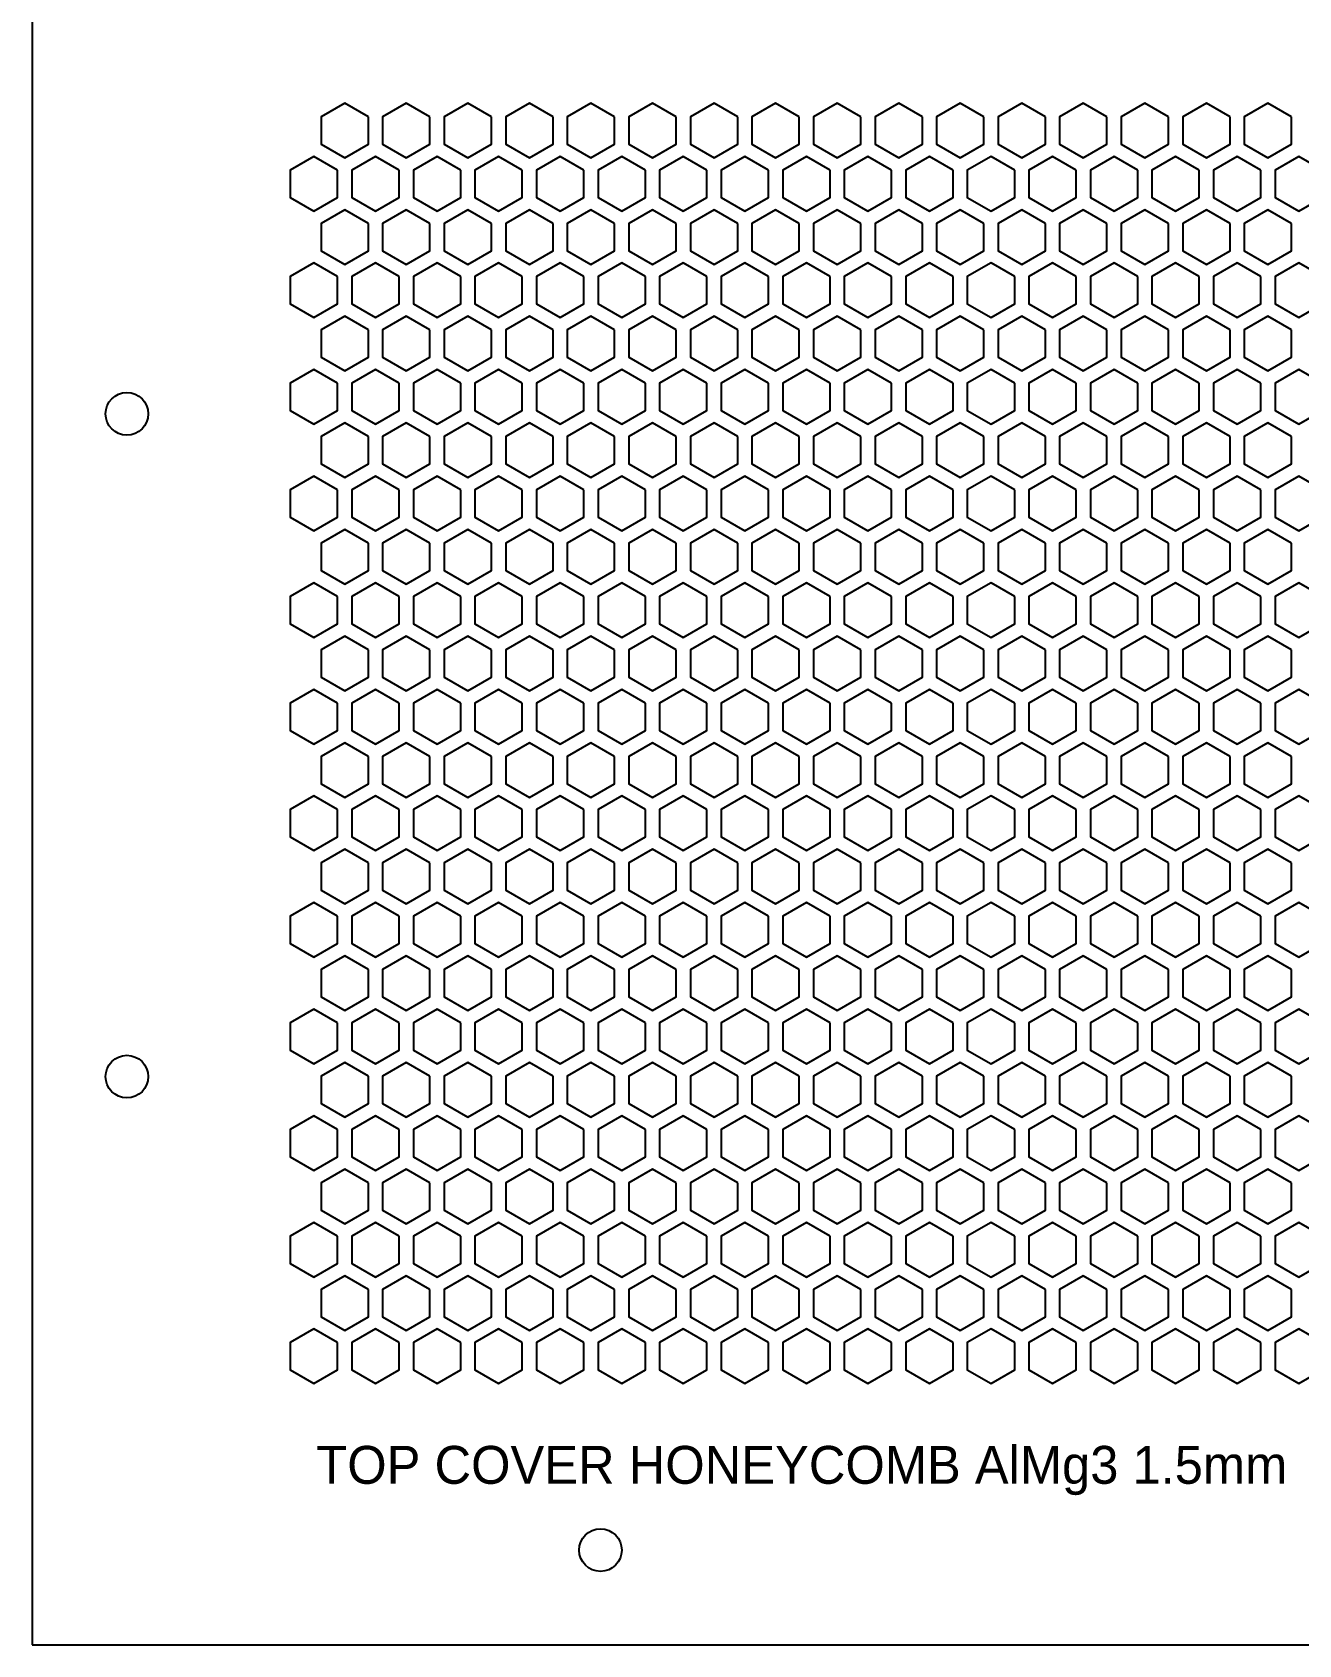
# Model space of a CAD drawing. Header units: millimetres. Extents: x 0 to 430, y 0 to 500.
# Drawn here: x 0 to 133.8, y 0 to 170.3 of the extents above; entities that cross this region are included whole.
import ezdxf

# ---------------------------------------------------------------- set-up
doc = ezdxf.new("R2010")
doc.units = ezdxf.units.MM
doc.layers.add('CUT', color=1, linetype='CONTINUOUS')
doc.layers.add('ENGRAVE', color=5, linetype='CONTINUOUS')

msp = doc.modelspace()

# ---------------------------------------------------------------- linework, layer by layer
at = {"layer": 'CUT'}
for p, q in [((0, 500), (0, 0)), ((0, 0), (430, 0))]:
    msp.add_line(p, q, dxfattribs=at)
for points in [[(35.5, 161.3767), (33, 162.8201), (30.5, 161.3767), (30.5, 158.49), (33, 157.0466), (35.5, 158.49)], [(42, 161.3767), (39.5, 162.8201), (37, 161.3767), (37, 158.49), (39.5, 157.0466), (42, 158.49)], [(48.5, 161.3767), (46, 162.8201), (43.5, 161.3767), (43.5, 158.49), (46, 157.0466), (48.5, 158.49)], [(55, 161.3767), (52.5, 162.8201), (50, 161.3767), (50, 158.49), (52.5, 157.0466), (55, 158.49)], [(61.5, 161.3767), (59, 162.8201), (56.5, 161.3767), (56.5, 158.49), (59, 157.0466), (61.5, 158.49)], [(68, 161.3767), (65.5, 162.8201), (63, 161.3767), (63, 158.49), (65.5, 157.0466), (68, 158.49)], [(74.5, 161.3767), (72, 162.8201), (69.5, 161.3767), (69.5, 158.49), (72, 157.0466), (74.5, 158.49)], [(81, 161.3767), (78.5, 162.8201), (76, 161.3767), (76, 158.49), (78.5, 157.0466), (81, 158.49)], [(87.5, 161.3767), (85, 162.8201), (82.5, 161.3767), (82.5, 158.49), (85, 157.0466), (87.5, 158.49)], [(94, 161.3767), (91.5, 162.8201), (89, 161.3767), (89, 158.49), (91.5, 157.0466), (94, 158.49)], [(100.5, 161.3767), (98, 162.8201), (95.5, 161.3767), (95.5, 158.49), (98, 157.0466), (100.5, 158.49)], [(107, 161.3767), (104.5, 162.8201), (102, 161.3767), (102, 158.49), (104.5, 157.0466), (107, 158.49)], [(113.5, 161.3767), (111, 162.8201), (108.5, 161.3767), (108.5, 158.49), (111, 157.0466), (113.5, 158.49)], [(120, 161.3767), (117.5, 162.8201), (115, 161.3767), (115, 158.49), (117.5, 157.0466), (120, 158.49)], [(126.5, 161.3767), (124, 162.8201), (121.5, 161.3767), (121.5, 158.49), (124, 157.0466), (126.5, 158.49)], [(133, 161.3767), (130.5, 162.8201), (128, 161.3767), (128, 158.49), (130.5, 157.0466), (133, 158.49)], [(32.25, 155.7476), (29.75, 157.1909), (27.25, 155.7476), (27.25, 152.8608), (29.75, 151.4174), (32.25, 152.8608)], [(38.75, 155.7476), (36.25, 157.1909), (33.75, 155.7476), (33.75, 152.8608), (36.25, 151.4174), (38.75, 152.8608)], [(45.25, 155.7476), (42.75, 157.1909), (40.25, 155.7476), (40.25, 152.8608), (42.75, 151.4174), (45.25, 152.8608)], [(51.75, 155.7476), (49.25, 157.1909), (46.75, 155.7476), (46.75, 152.8608), (49.25, 151.4174), (51.75, 152.8608)], [(58.25, 155.7476), (55.75, 157.1909), (53.25, 155.7476), (53.25, 152.8608), (55.75, 151.4174), (58.25, 152.8608)], [(64.75, 155.7476), (62.25, 157.1909), (59.75, 155.7476), (59.75, 152.8608), (62.25, 151.4174), (64.75, 152.8608)], [(71.25, 155.7476), (68.75, 157.1909), (66.25, 155.7476), (66.25, 152.8608), (68.75, 151.4174), (71.25, 152.8608)], [(77.75, 155.7476), (75.25, 157.1909), (72.75, 155.7476), (72.75, 152.8608), (75.25, 151.4174), (77.75, 152.8608)], [(84.25, 155.7476), (81.75, 157.1909), (79.25, 155.7476), (79.25, 152.8608), (81.75, 151.4174), (84.25, 152.8608)], [(90.75, 155.7476), (88.25, 157.1909), (85.75, 155.7476), (85.75, 152.8608), (88.25, 151.4174), (90.75, 152.8608)], [(97.25, 155.7476), (94.75, 157.1909), (92.25, 155.7476), (92.25, 152.8608), (94.75, 151.4174), (97.25, 152.8608)], [(103.75, 155.7476), (101.25, 157.1909), (98.75, 155.7476), (98.75, 152.8608), (101.25, 151.4174), (103.75, 152.8608)], [(110.25, 155.7476), (107.75, 157.1909), (105.25, 155.7476), (105.25, 152.8608), (107.75, 151.4174), (110.25, 152.8608)], [(116.75, 155.7476), (114.25, 157.1909), (111.75, 155.7476), (111.75, 152.8608), (114.25, 151.4174), (116.75, 152.8608)], [(123.25, 155.7476), (120.75, 157.1909), (118.25, 155.7476), (118.25, 152.8608), (120.75, 151.4174), (123.25, 152.8608)], [(129.75, 155.7476), (127.25, 157.1909), (124.75, 155.7476), (124.75, 152.8608), (127.25, 151.4174), (129.75, 152.8608)], [(136.25, 155.7476), (133.75, 157.1909), (131.25, 155.7476), (131.25, 152.8608), (133.75, 151.4174), (136.25, 152.8608)], [(35.5, 150.1184), (33, 151.5618), (30.5, 150.1184), (30.5, 147.2317), (33, 145.7883), (35.5, 147.2317)], [(42, 150.1184), (39.5, 151.5618), (37, 150.1184), (37, 147.2317), (39.5, 145.7883), (42, 147.2317)], [(48.5, 150.1184), (46, 151.5618), (43.5, 150.1184), (43.5, 147.2317), (46, 145.7883), (48.5, 147.2317)], [(55, 150.1184), (52.5, 151.5618), (50, 150.1184), (50, 147.2317), (52.5, 145.7883), (55, 147.2317)], [(61.5, 150.1184), (59, 151.5618), (56.5, 150.1184), (56.5, 147.2317), (59, 145.7883), (61.5, 147.2317)], [(68, 150.1184), (65.5, 151.5618), (63, 150.1184), (63, 147.2317), (65.5, 145.7883), (68, 147.2317)], [(74.5, 150.1184), (72, 151.5618), (69.5, 150.1184), (69.5, 147.2317), (72, 145.7883), (74.5, 147.2317)], [(81, 150.1184), (78.5, 151.5618), (76, 150.1184), (76, 147.2317), (78.5, 145.7883), (81, 147.2317)], [(87.5, 150.1184), (85, 151.5618), (82.5, 150.1184), (82.5, 147.2317), (85, 145.7883), (87.5, 147.2317)], [(94, 150.1184), (91.5, 151.5618), (89, 150.1184), (89, 147.2317), (91.5, 145.7883), (94, 147.2317)], [(100.5, 150.1184), (98, 151.5618), (95.5, 150.1184), (95.5, 147.2317), (98, 145.7883), (100.5, 147.2317)], [(107, 150.1184), (104.5, 151.5618), (102, 150.1184), (102, 147.2317), (104.5, 145.7883), (107, 147.2317)], [(113.5, 150.1184), (111, 151.5618), (108.5, 150.1184), (108.5, 147.2317), (111, 145.7883), (113.5, 147.2317)], [(120, 150.1184), (117.5, 151.5618), (115, 150.1184), (115, 147.2317), (117.5, 145.7883), (120, 147.2317)], [(126.5, 150.1184), (124, 151.5618), (121.5, 150.1184), (121.5, 147.2317), (124, 145.7883), (126.5, 147.2317)], [(133, 150.1184), (130.5, 151.5618), (128, 150.1184), (128, 147.2317), (130.5, 145.7883), (133, 147.2317)], [(32.25, 144.4892), (29.75, 145.9326), (27.25, 144.4892), (27.25, 141.6025), (29.75, 140.1591), (32.25, 141.6025)], [(38.75, 144.4892), (36.25, 145.9326), (33.75, 144.4892), (33.75, 141.6025), (36.25, 140.1591), (38.75, 141.6025)], [(45.25, 144.4892), (42.75, 145.9326), (40.25, 144.4892), (40.25, 141.6025), (42.75, 140.1591), (45.25, 141.6025)], [(51.75, 144.4892), (49.25, 145.9326), (46.75, 144.4892), (46.75, 141.6025), (49.25, 140.1591), (51.75, 141.6025)], [(58.25, 144.4892), (55.75, 145.9326), (53.25, 144.4892), (53.25, 141.6025), (55.75, 140.1591), (58.25, 141.6025)], [(64.75, 144.4892), (62.25, 145.9326), (59.75, 144.4892), (59.75, 141.6025), (62.25, 140.1591), (64.75, 141.6025)], [(71.25, 144.4892), (68.75, 145.9326), (66.25, 144.4892), (66.25, 141.6025), (68.75, 140.1591), (71.25, 141.6025)], [(77.75, 144.4892), (75.25, 145.9326), (72.75, 144.4892), (72.75, 141.6025), (75.25, 140.1591), (77.75, 141.6025)], [(84.25, 144.4892), (81.75, 145.9326), (79.25, 144.4892), (79.25, 141.6025), (81.75, 140.1591), (84.25, 141.6025)], [(90.75, 144.4892), (88.25, 145.9326), (85.75, 144.4892), (85.75, 141.6025), (88.25, 140.1591), (90.75, 141.6025)], [(97.25, 144.4892), (94.75, 145.9326), (92.25, 144.4892), (92.25, 141.6025), (94.75, 140.1591), (97.25, 141.6025)], [(103.75, 144.4892), (101.25, 145.9326), (98.75, 144.4892), (98.75, 141.6025), (101.25, 140.1591), (103.75, 141.6025)], [(110.25, 144.4892), (107.75, 145.9326), (105.25, 144.4892), (105.25, 141.6025), (107.75, 140.1591), (110.25, 141.6025)], [(116.75, 144.4892), (114.25, 145.9326), (111.75, 144.4892), (111.75, 141.6025), (114.25, 140.1591), (116.75, 141.6025)], [(123.25, 144.4892), (120.75, 145.9326), (118.25, 144.4892), (118.25, 141.6025), (120.75, 140.1591), (123.25, 141.6025)], [(129.75, 144.4892), (127.25, 145.9326), (124.75, 144.4892), (124.75, 141.6025), (127.25, 140.1591), (129.75, 141.6025)], [(136.25, 144.4892), (133.75, 145.9326), (131.25, 144.4892), (131.25, 141.6025), (133.75, 140.1591), (136.25, 141.6025)], [(35.5, 138.8601), (33, 140.3034), (30.5, 138.8601), (30.5, 135.9733), (33, 134.5299), (35.5, 135.9733)], [(42, 138.8601), (39.5, 140.3034), (37, 138.8601), (37, 135.9733), (39.5, 134.5299), (42, 135.9733)], [(48.5, 138.8601), (46, 140.3034), (43.5, 138.8601), (43.5, 135.9733), (46, 134.5299), (48.5, 135.9733)], [(55, 138.8601), (52.5, 140.3034), (50, 138.8601), (50, 135.9733), (52.5, 134.5299), (55, 135.9733)], [(61.5, 138.8601), (59, 140.3034), (56.5, 138.8601), (56.5, 135.9733), (59, 134.5299), (61.5, 135.9733)], [(68, 138.8601), (65.5, 140.3034), (63, 138.8601), (63, 135.9733), (65.5, 134.5299), (68, 135.9733)], [(74.5, 138.8601), (72, 140.3034), (69.5, 138.8601), (69.5, 135.9733), (72, 134.5299), (74.5, 135.9733)], [(81, 138.8601), (78.5, 140.3034), (76, 138.8601), (76, 135.9733), (78.5, 134.5299), (81, 135.9733)], [(87.5, 138.8601), (85, 140.3034), (82.5, 138.8601), (82.5, 135.9733), (85, 134.5299), (87.5, 135.9733)], [(94, 138.8601), (91.5, 140.3034), (89, 138.8601), (89, 135.9733), (91.5, 134.5299), (94, 135.9733)], [(100.5, 138.8601), (98, 140.3034), (95.5, 138.8601), (95.5, 135.9733), (98, 134.5299), (100.5, 135.9733)], [(107, 138.8601), (104.5, 140.3034), (102, 138.8601), (102, 135.9733), (104.5, 134.5299), (107, 135.9733)], [(113.5, 138.8601), (111, 140.3034), (108.5, 138.8601), (108.5, 135.9733), (111, 134.5299), (113.5, 135.9733)], [(120, 138.8601), (117.5, 140.3034), (115, 138.8601), (115, 135.9733), (117.5, 134.5299), (120, 135.9733)], [(126.5, 138.8601), (124, 140.3034), (121.5, 138.8601), (121.5, 135.9733), (124, 134.5299), (126.5, 135.9733)], [(133, 138.8601), (130.5, 140.3034), (128, 138.8601), (128, 135.9733), (130.5, 134.5299), (133, 135.9733)], [(32.25, 133.2309), (29.75, 134.6743), (27.25, 133.2309), (27.25, 130.3442), (29.75, 128.9008), (32.25, 130.3442)], [(38.75, 133.2309), (36.25, 134.6743), (33.75, 133.2309), (33.75, 130.3442), (36.25, 128.9008), (38.75, 130.3442)], [(45.25, 133.2309), (42.75, 134.6743), (40.25, 133.2309), (40.25, 130.3442), (42.75, 128.9008), (45.25, 130.3442)], [(51.75, 133.2309), (49.25, 134.6743), (46.75, 133.2309), (46.75, 130.3442), (49.25, 128.9008), (51.75, 130.3442)], [(58.25, 133.2309), (55.75, 134.6743), (53.25, 133.2309), (53.25, 130.3442), (55.75, 128.9008), (58.25, 130.3442)], [(64.75, 133.2309), (62.25, 134.6743), (59.75, 133.2309), (59.75, 130.3442), (62.25, 128.9008), (64.75, 130.3442)], [(71.25, 133.2309), (68.75, 134.6743), (66.25, 133.2309), (66.25, 130.3442), (68.75, 128.9008), (71.25, 130.3442)], [(77.75, 133.2309), (75.25, 134.6743), (72.75, 133.2309), (72.75, 130.3442), (75.25, 128.9008), (77.75, 130.3442)], [(84.25, 133.2309), (81.75, 134.6743), (79.25, 133.2309), (79.25, 130.3442), (81.75, 128.9008), (84.25, 130.3442)], [(90.75, 133.2309), (88.25, 134.6743), (85.75, 133.2309), (85.75, 130.3442), (88.25, 128.9008), (90.75, 130.3442)], [(97.25, 133.2309), (94.75, 134.6743), (92.25, 133.2309), (92.25, 130.3442), (94.75, 128.9008), (97.25, 130.3442)], [(103.75, 133.2309), (101.25, 134.6743), (98.75, 133.2309), (98.75, 130.3442), (101.25, 128.9008), (103.75, 130.3442)], [(110.25, 133.2309), (107.75, 134.6743), (105.25, 133.2309), (105.25, 130.3442), (107.75, 128.9008), (110.25, 130.3442)], [(116.75, 133.2309), (114.25, 134.6743), (111.75, 133.2309), (111.75, 130.3442), (114.25, 128.9008), (116.75, 130.3442)], [(123.25, 133.2309), (120.75, 134.6743), (118.25, 133.2309), (118.25, 130.3442), (120.75, 128.9008), (123.25, 130.3442)], [(129.75, 133.2309), (127.25, 134.6743), (124.75, 133.2309), (124.75, 130.3442), (127.25, 128.9008), (129.75, 130.3442)], [(136.25, 133.2309), (133.75, 134.6743), (131.25, 133.2309), (131.25, 130.3442), (133.75, 128.9008), (136.25, 130.3442)], [(35.5, 127.6017), (33, 129.0451), (30.5, 127.6017), (30.5, 124.715), (33, 123.2716), (35.5, 124.715)], [(42, 127.6017), (39.5, 129.0451), (37, 127.6017), (37, 124.715), (39.5, 123.2716), (42, 124.715)], [(48.5, 127.6017), (46, 129.0451), (43.5, 127.6017), (43.5, 124.715), (46, 123.2716), (48.5, 124.715)], [(55, 127.6017), (52.5, 129.0451), (50, 127.6017), (50, 124.715), (52.5, 123.2716), (55, 124.715)], [(61.5, 127.6017), (59, 129.0451), (56.5, 127.6017), (56.5, 124.715), (59, 123.2716), (61.5, 124.715)], [(68, 127.6017), (65.5, 129.0451), (63, 127.6017), (63, 124.715), (65.5, 123.2716), (68, 124.715)], [(74.5, 127.6017), (72, 129.0451), (69.5, 127.6017), (69.5, 124.715), (72, 123.2716), (74.5, 124.715)], [(81, 127.6017), (78.5, 129.0451), (76, 127.6017), (76, 124.715), (78.5, 123.2716), (81, 124.715)], [(87.5, 127.6017), (85, 129.0451), (82.5, 127.6017), (82.5, 124.715), (85, 123.2716), (87.5, 124.715)], [(94, 127.6017), (91.5, 129.0451), (89, 127.6017), (89, 124.715), (91.5, 123.2716), (94, 124.715)], [(100.5, 127.6017), (98, 129.0451), (95.5, 127.6017), (95.5, 124.715), (98, 123.2716), (100.5, 124.715)], [(107, 127.6017), (104.5, 129.0451), (102, 127.6017), (102, 124.715), (104.5, 123.2716), (107, 124.715)], [(113.5, 127.6017), (111, 129.0451), (108.5, 127.6017), (108.5, 124.715), (111, 123.2716), (113.5, 124.715)], [(120, 127.6017), (117.5, 129.0451), (115, 127.6017), (115, 124.715), (117.5, 123.2716), (120, 124.715)], [(126.5, 127.6017), (124, 129.0451), (121.5, 127.6017), (121.5, 124.715), (124, 123.2716), (126.5, 124.715)], [(133, 127.6017), (130.5, 129.0451), (128, 127.6017), (128, 124.715), (130.5, 123.2716), (133, 124.715)], [(32.25, 121.9726), (29.75, 123.416), (27.25, 121.9726), (27.25, 119.0858), (29.75, 117.6425), (32.25, 119.0858)], [(38.75, 121.9726), (36.25, 123.416), (33.75, 121.9726), (33.75, 119.0858), (36.25, 117.6425), (38.75, 119.0858)], [(45.25, 121.9726), (42.75, 123.416), (40.25, 121.9726), (40.25, 119.0858), (42.75, 117.6425), (45.25, 119.0858)], [(51.75, 121.9726), (49.25, 123.416), (46.75, 121.9726), (46.75, 119.0858), (49.25, 117.6425), (51.75, 119.0858)], [(58.25, 121.9726), (55.75, 123.416), (53.25, 121.9726), (53.25, 119.0858), (55.75, 117.6425), (58.25, 119.0858)], [(64.75, 121.9726), (62.25, 123.416), (59.75, 121.9726), (59.75, 119.0858), (62.25, 117.6425), (64.75, 119.0858)], [(71.25, 121.9726), (68.75, 123.416), (66.25, 121.9726), (66.25, 119.0858), (68.75, 117.6425), (71.25, 119.0858)], [(77.75, 121.9726), (75.25, 123.416), (72.75, 121.9726), (72.75, 119.0858), (75.25, 117.6425), (77.75, 119.0858)], [(84.25, 121.9726), (81.75, 123.416), (79.25, 121.9726), (79.25, 119.0858), (81.75, 117.6425), (84.25, 119.0858)], [(90.75, 121.9726), (88.25, 123.416), (85.75, 121.9726), (85.75, 119.0858), (88.25, 117.6425), (90.75, 119.0858)], [(97.25, 121.9726), (94.75, 123.416), (92.25, 121.9726), (92.25, 119.0858), (94.75, 117.6425), (97.25, 119.0858)], [(103.75, 121.9726), (101.25, 123.416), (98.75, 121.9726), (98.75, 119.0858), (101.25, 117.6425), (103.75, 119.0858)], [(110.25, 121.9726), (107.75, 123.416), (105.25, 121.9726), (105.25, 119.0858), (107.75, 117.6425), (110.25, 119.0858)], [(116.75, 121.9726), (114.25, 123.416), (111.75, 121.9726), (111.75, 119.0858), (114.25, 117.6425), (116.75, 119.0858)], [(123.25, 121.9726), (120.75, 123.416), (118.25, 121.9726), (118.25, 119.0858), (120.75, 117.6425), (123.25, 119.0858)], [(129.75, 121.9726), (127.25, 123.416), (124.75, 121.9726), (124.75, 119.0858), (127.25, 117.6425), (129.75, 119.0858)], [(136.25, 121.9726), (133.75, 123.416), (131.25, 121.9726), (131.25, 119.0858), (133.75, 117.6425), (136.25, 119.0858)], [(35.5, 116.3434), (33, 117.7868), (30.5, 116.3434), (30.5, 113.4567), (33, 112.0133), (35.5, 113.4567)], [(42, 116.3434), (39.5, 117.7868), (37, 116.3434), (37, 113.4567), (39.5, 112.0133), (42, 113.4567)], [(48.5, 116.3434), (46, 117.7868), (43.5, 116.3434), (43.5, 113.4567), (46, 112.0133), (48.5, 113.4567)], [(55, 116.3434), (52.5, 117.7868), (50, 116.3434), (50, 113.4567), (52.5, 112.0133), (55, 113.4567)], [(61.5, 116.3434), (59, 117.7868), (56.5, 116.3434), (56.5, 113.4567), (59, 112.0133), (61.5, 113.4567)], [(68, 116.3434), (65.5, 117.7868), (63, 116.3434), (63, 113.4567), (65.5, 112.0133), (68, 113.4567)], [(74.5, 116.3434), (72, 117.7868), (69.5, 116.3434), (69.5, 113.4567), (72, 112.0133), (74.5, 113.4567)], [(81, 116.3434), (78.5, 117.7868), (76, 116.3434), (76, 113.4567), (78.5, 112.0133), (81, 113.4567)], [(87.5, 116.3434), (85, 117.7868), (82.5, 116.3434), (82.5, 113.4567), (85, 112.0133), (87.5, 113.4567)], [(94, 116.3434), (91.5, 117.7868), (89, 116.3434), (89, 113.4567), (91.5, 112.0133), (94, 113.4567)], [(100.5, 116.3434), (98, 117.7868), (95.5, 116.3434), (95.5, 113.4567), (98, 112.0133), (100.5, 113.4567)], [(107, 116.3434), (104.5, 117.7868), (102, 116.3434), (102, 113.4567), (104.5, 112.0133), (107, 113.4567)], [(113.5, 116.3434), (111, 117.7868), (108.5, 116.3434), (108.5, 113.4567), (111, 112.0133), (113.5, 113.4567)], [(120, 116.3434), (117.5, 117.7868), (115, 116.3434), (115, 113.4567), (117.5, 112.0133), (120, 113.4567)], [(126.5, 116.3434), (124, 117.7868), (121.5, 116.3434), (121.5, 113.4567), (124, 112.0133), (126.5, 113.4567)], [(133, 116.3434), (130.5, 117.7868), (128, 116.3434), (128, 113.4567), (130.5, 112.0133), (133, 113.4567)], [(32.25, 110.7142), (29.75, 112.1576), (27.25, 110.7142), (27.25, 107.8275), (29.75, 106.3841), (32.25, 107.8275)], [(38.75, 110.7142), (36.25, 112.1576), (33.75, 110.7142), (33.75, 107.8275), (36.25, 106.3841), (38.75, 107.8275)], [(45.25, 110.7142), (42.75, 112.1576), (40.25, 110.7142), (40.25, 107.8275), (42.75, 106.3841), (45.25, 107.8275)], [(51.75, 110.7142), (49.25, 112.1576), (46.75, 110.7142), (46.75, 107.8275), (49.25, 106.3841), (51.75, 107.8275)], [(58.25, 110.7142), (55.75, 112.1576), (53.25, 110.7142), (53.25, 107.8275), (55.75, 106.3841), (58.25, 107.8275)], [(64.75, 110.7142), (62.25, 112.1576), (59.75, 110.7142), (59.75, 107.8275), (62.25, 106.3841), (64.75, 107.8275)], [(71.25, 110.7142), (68.75, 112.1576), (66.25, 110.7142), (66.25, 107.8275), (68.75, 106.3841), (71.25, 107.8275)], [(77.75, 110.7142), (75.25, 112.1576), (72.75, 110.7142), (72.75, 107.8275), (75.25, 106.3841), (77.75, 107.8275)], [(84.25, 110.7142), (81.75, 112.1576), (79.25, 110.7142), (79.25, 107.8275), (81.75, 106.3841), (84.25, 107.8275)], [(90.75, 110.7142), (88.25, 112.1576), (85.75, 110.7142), (85.75, 107.8275), (88.25, 106.3841), (90.75, 107.8275)], [(97.25, 110.7142), (94.75, 112.1576), (92.25, 110.7142), (92.25, 107.8275), (94.75, 106.3841), (97.25, 107.8275)], [(103.75, 110.7142), (101.25, 112.1576), (98.75, 110.7142), (98.75, 107.8275), (101.25, 106.3841), (103.75, 107.8275)], [(110.25, 110.7142), (107.75, 112.1576), (105.25, 110.7142), (105.25, 107.8275), (107.75, 106.3841), (110.25, 107.8275)], [(116.75, 110.7142), (114.25, 112.1576), (111.75, 110.7142), (111.75, 107.8275), (114.25, 106.3841), (116.75, 107.8275)], [(123.25, 110.7142), (120.75, 112.1576), (118.25, 110.7142), (118.25, 107.8275), (120.75, 106.3841), (123.25, 107.8275)], [(129.75, 110.7142), (127.25, 112.1576), (124.75, 110.7142), (124.75, 107.8275), (127.25, 106.3841), (129.75, 107.8275)], [(136.25, 110.7142), (133.75, 112.1576), (131.25, 110.7142), (131.25, 107.8275), (133.75, 106.3841), (136.25, 107.8275)], [(35.5, 105.0851), (33, 106.5285), (30.5, 105.0851), (30.5, 102.1983), (33, 100.755), (35.5, 102.1983)], [(42, 105.0851), (39.5, 106.5285), (37, 105.0851), (37, 102.1983), (39.5, 100.755), (42, 102.1983)], [(48.5, 105.0851), (46, 106.5285), (43.5, 105.0851), (43.5, 102.1983), (46, 100.755), (48.5, 102.1983)], [(55, 105.0851), (52.5, 106.5285), (50, 105.0851), (50, 102.1983), (52.5, 100.755), (55, 102.1983)], [(61.5, 105.0851), (59, 106.5285), (56.5, 105.0851), (56.5, 102.1983), (59, 100.755), (61.5, 102.1983)], [(68, 105.0851), (65.5, 106.5285), (63, 105.0851), (63, 102.1983), (65.5, 100.755), (68, 102.1983)], [(74.5, 105.0851), (72, 106.5285), (69.5, 105.0851), (69.5, 102.1983), (72, 100.755), (74.5, 102.1983)], [(81, 105.0851), (78.5, 106.5285), (76, 105.0851), (76, 102.1983), (78.5, 100.755), (81, 102.1983)], [(87.5, 105.0851), (85, 106.5285), (82.5, 105.0851), (82.5, 102.1983), (85, 100.755), (87.5, 102.1983)], [(94, 105.0851), (91.5, 106.5285), (89, 105.0851), (89, 102.1983), (91.5, 100.755), (94, 102.1983)], [(100.5, 105.0851), (98, 106.5285), (95.5, 105.0851), (95.5, 102.1983), (98, 100.755), (100.5, 102.1983)], [(107, 105.0851), (104.5, 106.5285), (102, 105.0851), (102, 102.1983), (104.5, 100.755), (107, 102.1983)], [(113.5, 105.0851), (111, 106.5285), (108.5, 105.0851), (108.5, 102.1983), (111, 100.755), (113.5, 102.1983)], [(120, 105.0851), (117.5, 106.5285), (115, 105.0851), (115, 102.1983), (117.5, 100.755), (120, 102.1983)], [(126.5, 105.0851), (124, 106.5285), (121.5, 105.0851), (121.5, 102.1983), (124, 100.755), (126.5, 102.1983)], [(133, 105.0851), (130.5, 106.5285), (128, 105.0851), (128, 102.1983), (130.5, 100.755), (133, 102.1983)], [(32.25, 99.4559), (29.75, 100.8993), (27.25, 99.4559), (27.25, 96.5692), (29.75, 95.1258), (32.25, 96.5692)], [(38.75, 99.4559), (36.25, 100.8993), (33.75, 99.4559), (33.75, 96.5692), (36.25, 95.1258), (38.75, 96.5692)], [(45.25, 99.4559), (42.75, 100.8993), (40.25, 99.4559), (40.25, 96.5692), (42.75, 95.1258), (45.25, 96.5692)], [(51.75, 99.4559), (49.25, 100.8993), (46.75, 99.4559), (46.75, 96.5692), (49.25, 95.1258), (51.75, 96.5692)], [(58.25, 99.4559), (55.75, 100.8993), (53.25, 99.4559), (53.25, 96.5692), (55.75, 95.1258), (58.25, 96.5692)], [(64.75, 99.4559), (62.25, 100.8993), (59.75, 99.4559), (59.75, 96.5692), (62.25, 95.1258), (64.75, 96.5692)], [(71.25, 99.4559), (68.75, 100.8993), (66.25, 99.4559), (66.25, 96.5692), (68.75, 95.1258), (71.25, 96.5692)], [(77.75, 99.4559), (75.25, 100.8993), (72.75, 99.4559), (72.75, 96.5692), (75.25, 95.1258), (77.75, 96.5692)], [(84.25, 99.4559), (81.75, 100.8993), (79.25, 99.4559), (79.25, 96.5692), (81.75, 95.1258), (84.25, 96.5692)], [(90.75, 99.4559), (88.25, 100.8993), (85.75, 99.4559), (85.75, 96.5692), (88.25, 95.1258), (90.75, 96.5692)], [(97.25, 99.4559), (94.75, 100.8993), (92.25, 99.4559), (92.25, 96.5692), (94.75, 95.1258), (97.25, 96.5692)], [(103.75, 99.4559), (101.25, 100.8993), (98.75, 99.4559), (98.75, 96.5692), (101.25, 95.1258), (103.75, 96.5692)], [(110.25, 99.4559), (107.75, 100.8993), (105.25, 99.4559), (105.25, 96.5692), (107.75, 95.1258), (110.25, 96.5692)], [(116.75, 99.4559), (114.25, 100.8993), (111.75, 99.4559), (111.75, 96.5692), (114.25, 95.1258), (116.75, 96.5692)], [(123.25, 99.4559), (120.75, 100.8993), (118.25, 99.4559), (118.25, 96.5692), (120.75, 95.1258), (123.25, 96.5692)], [(129.75, 99.4559), (127.25, 100.8993), (124.75, 99.4559), (124.75, 96.5692), (127.25, 95.1258), (129.75, 96.5692)], [(136.25, 99.4559), (133.75, 100.8993), (131.25, 99.4559), (131.25, 96.5692), (133.75, 95.1258), (136.25, 96.5692)], [(35.5, 93.8268), (33, 95.2701), (30.5, 93.8268), (30.5, 90.94), (33, 89.4966), (35.5, 90.94)], [(42, 93.8268), (39.5, 95.2701), (37, 93.8268), (37, 90.94), (39.5, 89.4966), (42, 90.94)], [(48.5, 93.8268), (46, 95.2701), (43.5, 93.8268), (43.5, 90.94), (46, 89.4966), (48.5, 90.94)], [(55, 93.8268), (52.5, 95.2701), (50, 93.8268), (50, 90.94), (52.5, 89.4966), (55, 90.94)], [(61.5, 93.8268), (59, 95.2701), (56.5, 93.8268), (56.5, 90.94), (59, 89.4966), (61.5, 90.94)], [(68, 93.8268), (65.5, 95.2701), (63, 93.8268), (63, 90.94), (65.5, 89.4966), (68, 90.94)], [(74.5, 93.8268), (72, 95.2701), (69.5, 93.8268), (69.5, 90.94), (72, 89.4966), (74.5, 90.94)], [(81, 93.8268), (78.5, 95.2701), (76, 93.8268), (76, 90.94), (78.5, 89.4966), (81, 90.94)], [(87.5, 93.8268), (85, 95.2701), (82.5, 93.8268), (82.5, 90.94), (85, 89.4966), (87.5, 90.94)], [(94, 93.8268), (91.5, 95.2701), (89, 93.8268), (89, 90.94), (91.5, 89.4966), (94, 90.94)], [(100.5, 93.8268), (98, 95.2701), (95.5, 93.8268), (95.5, 90.94), (98, 89.4966), (100.5, 90.94)], [(107, 93.8268), (104.5, 95.2701), (102, 93.8268), (102, 90.94), (104.5, 89.4966), (107, 90.94)], [(113.5, 93.8268), (111, 95.2701), (108.5, 93.8268), (108.5, 90.94), (111, 89.4966), (113.5, 90.94)], [(120, 93.8268), (117.5, 95.2701), (115, 93.8268), (115, 90.94), (117.5, 89.4966), (120, 90.94)], [(126.5, 93.8268), (124, 95.2701), (121.5, 93.8268), (121.5, 90.94), (124, 89.4966), (126.5, 90.94)], [(133, 93.8268), (130.5, 95.2701), (128, 93.8268), (128, 90.94), (130.5, 89.4966), (133, 90.94)], [(32.25, 88.1976), (29.75, 89.641), (27.25, 88.1976), (27.25, 85.3108), (29.75, 83.8675), (32.25, 85.3108)], [(38.75, 88.1976), (36.25, 89.641), (33.75, 88.1976), (33.75, 85.3108), (36.25, 83.8675), (38.75, 85.3108)], [(45.25, 88.1976), (42.75, 89.641), (40.25, 88.1976), (40.25, 85.3108), (42.75, 83.8675), (45.25, 85.3108)], [(51.75, 88.1976), (49.25, 89.641), (46.75, 88.1976), (46.75, 85.3108), (49.25, 83.8675), (51.75, 85.3108)], [(58.25, 88.1976), (55.75, 89.641), (53.25, 88.1976), (53.25, 85.3108), (55.75, 83.8675), (58.25, 85.3108)], [(64.75, 88.1976), (62.25, 89.641), (59.75, 88.1976), (59.75, 85.3108), (62.25, 83.8675), (64.75, 85.3108)], [(71.25, 88.1976), (68.75, 89.641), (66.25, 88.1976), (66.25, 85.3108), (68.75, 83.8675), (71.25, 85.3108)], [(77.75, 88.1976), (75.25, 89.641), (72.75, 88.1976), (72.75, 85.3108), (75.25, 83.8675), (77.75, 85.3108)], [(84.25, 88.1976), (81.75, 89.641), (79.25, 88.1976), (79.25, 85.3108), (81.75, 83.8675), (84.25, 85.3108)], [(90.75, 88.1976), (88.25, 89.641), (85.75, 88.1976), (85.75, 85.3108), (88.25, 83.8675), (90.75, 85.3108)], [(97.25, 88.1976), (94.75, 89.641), (92.25, 88.1976), (92.25, 85.3108), (94.75, 83.8675), (97.25, 85.3108)], [(103.75, 88.1976), (101.25, 89.641), (98.75, 88.1976), (98.75, 85.3108), (101.25, 83.8675), (103.75, 85.3108)], [(110.25, 88.1976), (107.75, 89.641), (105.25, 88.1976), (105.25, 85.3108), (107.75, 83.8675), (110.25, 85.3108)], [(116.75, 88.1976), (114.25, 89.641), (111.75, 88.1976), (111.75, 85.3108), (114.25, 83.8675), (116.75, 85.3108)], [(123.25, 88.1976), (120.75, 89.641), (118.25, 88.1976), (118.25, 85.3108), (120.75, 83.8675), (123.25, 85.3108)], [(129.75, 88.1976), (127.25, 89.641), (124.75, 88.1976), (124.75, 85.3108), (127.25, 83.8675), (129.75, 85.3108)], [(136.25, 88.1976), (133.75, 89.641), (131.25, 88.1976), (131.25, 85.3108), (133.75, 83.8675), (136.25, 85.3108)], [(35.5, 82.5684), (33, 84.0118), (30.5, 82.5684), (30.5, 79.6817), (33, 78.2383), (35.5, 79.6817)], [(42, 82.5684), (39.5, 84.0118), (37, 82.5684), (37, 79.6817), (39.5, 78.2383), (42, 79.6817)], [(48.5, 82.5684), (46, 84.0118), (43.5, 82.5684), (43.5, 79.6817), (46, 78.2383), (48.5, 79.6817)], [(55, 82.5684), (52.5, 84.0118), (50, 82.5684), (50, 79.6817), (52.5, 78.2383), (55, 79.6817)], [(61.5, 82.5684), (59, 84.0118), (56.5, 82.5684), (56.5, 79.6817), (59, 78.2383), (61.5, 79.6817)], [(68, 82.5684), (65.5, 84.0118), (63, 82.5684), (63, 79.6817), (65.5, 78.2383), (68, 79.6817)], [(74.5, 82.5684), (72, 84.0118), (69.5, 82.5684), (69.5, 79.6817), (72, 78.2383), (74.5, 79.6817)], [(81, 82.5684), (78.5, 84.0118), (76, 82.5684), (76, 79.6817), (78.5, 78.2383), (81, 79.6817)], [(87.5, 82.5684), (85, 84.0118), (82.5, 82.5684), (82.5, 79.6817), (85, 78.2383), (87.5, 79.6817)], [(94, 82.5684), (91.5, 84.0118), (89, 82.5684), (89, 79.6817), (91.5, 78.2383), (94, 79.6817)], [(100.5, 82.5684), (98, 84.0118), (95.5, 82.5684), (95.5, 79.6817), (98, 78.2383), (100.5, 79.6817)], [(107, 82.5684), (104.5, 84.0118), (102, 82.5684), (102, 79.6817), (104.5, 78.2383), (107, 79.6817)], [(113.5, 82.5684), (111, 84.0118), (108.5, 82.5684), (108.5, 79.6817), (111, 78.2383), (113.5, 79.6817)], [(120, 82.5684), (117.5, 84.0118), (115, 82.5684), (115, 79.6817), (117.5, 78.2383), (120, 79.6817)], [(126.5, 82.5684), (124, 84.0118), (121.5, 82.5684), (121.5, 79.6817), (124, 78.2383), (126.5, 79.6817)], [(133, 82.5684), (130.5, 84.0118), (128, 82.5684), (128, 79.6817), (130.5, 78.2383), (133, 79.6817)], [(32.25, 76.9393), (29.75, 78.3826), (27.25, 76.9393), (27.25, 74.0525), (29.75, 72.6091), (32.25, 74.0525)], [(38.75, 76.9393), (36.25, 78.3826), (33.75, 76.9393), (33.75, 74.0525), (36.25, 72.6091), (38.75, 74.0525)], [(45.25, 76.9393), (42.75, 78.3826), (40.25, 76.9393), (40.25, 74.0525), (42.75, 72.6091), (45.25, 74.0525)], [(51.75, 76.9393), (49.25, 78.3826), (46.75, 76.9393), (46.75, 74.0525), (49.25, 72.6091), (51.75, 74.0525)], [(58.25, 76.9393), (55.75, 78.3826), (53.25, 76.9393), (53.25, 74.0525), (55.75, 72.6091), (58.25, 74.0525)], [(64.75, 76.9393), (62.25, 78.3826), (59.75, 76.9393), (59.75, 74.0525), (62.25, 72.6091), (64.75, 74.0525)], [(71.25, 76.9393), (68.75, 78.3826), (66.25, 76.9393), (66.25, 74.0525), (68.75, 72.6091), (71.25, 74.0525)], [(77.75, 76.9393), (75.25, 78.3826), (72.75, 76.9393), (72.75, 74.0525), (75.25, 72.6091), (77.75, 74.0525)], [(84.25, 76.9393), (81.75, 78.3826), (79.25, 76.9393), (79.25, 74.0525), (81.75, 72.6091), (84.25, 74.0525)], [(90.75, 76.9393), (88.25, 78.3826), (85.75, 76.9393), (85.75, 74.0525), (88.25, 72.6091), (90.75, 74.0525)], [(97.25, 76.9393), (94.75, 78.3826), (92.25, 76.9393), (92.25, 74.0525), (94.75, 72.6091), (97.25, 74.0525)], [(103.75, 76.9393), (101.25, 78.3826), (98.75, 76.9393), (98.75, 74.0525), (101.25, 72.6091), (103.75, 74.0525)], [(110.25, 76.9393), (107.75, 78.3826), (105.25, 76.9393), (105.25, 74.0525), (107.75, 72.6091), (110.25, 74.0525)], [(116.75, 76.9393), (114.25, 78.3826), (111.75, 76.9393), (111.75, 74.0525), (114.25, 72.6091), (116.75, 74.0525)], [(123.25, 76.9393), (120.75, 78.3826), (118.25, 76.9393), (118.25, 74.0525), (120.75, 72.6091), (123.25, 74.0525)], [(129.75, 76.9393), (127.25, 78.3826), (124.75, 76.9393), (124.75, 74.0525), (127.25, 72.6091), (129.75, 74.0525)], [(136.25, 76.9393), (133.75, 78.3826), (131.25, 76.9393), (131.25, 74.0525), (133.75, 72.6091), (136.25, 74.0525)], [(35.5, 71.3101), (33, 72.7535), (30.5, 71.3101), (30.5, 68.4233), (33, 66.98), (35.5, 68.4233)], [(42, 71.3101), (39.5, 72.7535), (37, 71.3101), (37, 68.4233), (39.5, 66.98), (42, 68.4233)], [(48.5, 71.3101), (46, 72.7535), (43.5, 71.3101), (43.5, 68.4233), (46, 66.98), (48.5, 68.4233)], [(55, 71.3101), (52.5, 72.7535), (50, 71.3101), (50, 68.4233), (52.5, 66.98), (55, 68.4233)], [(61.5, 71.3101), (59, 72.7535), (56.5, 71.3101), (56.5, 68.4233), (59, 66.98), (61.5, 68.4233)], [(68, 71.3101), (65.5, 72.7535), (63, 71.3101), (63, 68.4233), (65.5, 66.98), (68, 68.4233)], [(74.5, 71.3101), (72, 72.7535), (69.5, 71.3101), (69.5, 68.4233), (72, 66.98), (74.5, 68.4233)], [(81, 71.3101), (78.5, 72.7535), (76, 71.3101), (76, 68.4233), (78.5, 66.98), (81, 68.4233)], [(87.5, 71.3101), (85, 72.7535), (82.5, 71.3101), (82.5, 68.4233), (85, 66.98), (87.5, 68.4233)], [(94, 71.3101), (91.5, 72.7535), (89, 71.3101), (89, 68.4233), (91.5, 66.98), (94, 68.4233)], [(100.5, 71.3101), (98, 72.7535), (95.5, 71.3101), (95.5, 68.4233), (98, 66.98), (100.5, 68.4233)], [(107, 71.3101), (104.5, 72.7535), (102, 71.3101), (102, 68.4233), (104.5, 66.98), (107, 68.4233)], [(113.5, 71.3101), (111, 72.7535), (108.5, 71.3101), (108.5, 68.4233), (111, 66.98), (113.5, 68.4233)], [(120, 71.3101), (117.5, 72.7535), (115, 71.3101), (115, 68.4233), (117.5, 66.98), (120, 68.4233)], [(126.5, 71.3101), (124, 72.7535), (121.5, 71.3101), (121.5, 68.4233), (124, 66.98), (126.5, 68.4233)], [(133, 71.3101), (130.5, 72.7535), (128, 71.3101), (128, 68.4233), (130.5, 66.98), (133, 68.4233)], [(32.25, 65.6809), (29.75, 67.1243), (27.25, 65.6809), (27.25, 62.7942), (29.75, 61.3508), (32.25, 62.7942)], [(38.75, 65.6809), (36.25, 67.1243), (33.75, 65.6809), (33.75, 62.7942), (36.25, 61.3508), (38.75, 62.7942)], [(45.25, 65.6809), (42.75, 67.1243), (40.25, 65.6809), (40.25, 62.7942), (42.75, 61.3508), (45.25, 62.7942)], [(51.75, 65.6809), (49.25, 67.1243), (46.75, 65.6809), (46.75, 62.7942), (49.25, 61.3508), (51.75, 62.7942)], [(58.25, 65.6809), (55.75, 67.1243), (53.25, 65.6809), (53.25, 62.7942), (55.75, 61.3508), (58.25, 62.7942)], [(64.75, 65.6809), (62.25, 67.1243), (59.75, 65.6809), (59.75, 62.7942), (62.25, 61.3508), (64.75, 62.7942)], [(71.25, 65.6809), (68.75, 67.1243), (66.25, 65.6809), (66.25, 62.7942), (68.75, 61.3508), (71.25, 62.7942)], [(77.75, 65.6809), (75.25, 67.1243), (72.75, 65.6809), (72.75, 62.7942), (75.25, 61.3508), (77.75, 62.7942)], [(84.25, 65.6809), (81.75, 67.1243), (79.25, 65.6809), (79.25, 62.7942), (81.75, 61.3508), (84.25, 62.7942)], [(90.75, 65.6809), (88.25, 67.1243), (85.75, 65.6809), (85.75, 62.7942), (88.25, 61.3508), (90.75, 62.7942)], [(97.25, 65.6809), (94.75, 67.1243), (92.25, 65.6809), (92.25, 62.7942), (94.75, 61.3508), (97.25, 62.7942)], [(103.75, 65.6809), (101.25, 67.1243), (98.75, 65.6809), (98.75, 62.7942), (101.25, 61.3508), (103.75, 62.7942)], [(110.25, 65.6809), (107.75, 67.1243), (105.25, 65.6809), (105.25, 62.7942), (107.75, 61.3508), (110.25, 62.7942)], [(116.75, 65.6809), (114.25, 67.1243), (111.75, 65.6809), (111.75, 62.7942), (114.25, 61.3508), (116.75, 62.7942)], [(123.25, 65.6809), (120.75, 67.1243), (118.25, 65.6809), (118.25, 62.7942), (120.75, 61.3508), (123.25, 62.7942)], [(129.75, 65.6809), (127.25, 67.1243), (124.75, 65.6809), (124.75, 62.7942), (127.25, 61.3508), (129.75, 62.7942)], [(136.25, 65.6809), (133.75, 67.1243), (131.25, 65.6809), (131.25, 62.7942), (133.75, 61.3508), (136.25, 62.7942)], [(35.5, 60.0518), (33, 61.4951), (30.5, 60.0518), (30.5, 57.165), (33, 55.7216), (35.5, 57.165)], [(42, 60.0518), (39.5, 61.4951), (37, 60.0518), (37, 57.165), (39.5, 55.7216), (42, 57.165)], [(48.5, 60.0518), (46, 61.4951), (43.5, 60.0518), (43.5, 57.165), (46, 55.7216), (48.5, 57.165)], [(55, 60.0518), (52.5, 61.4951), (50, 60.0518), (50, 57.165), (52.5, 55.7216), (55, 57.165)], [(61.5, 60.0518), (59, 61.4951), (56.5, 60.0518), (56.5, 57.165), (59, 55.7216), (61.5, 57.165)], [(68, 60.0518), (65.5, 61.4951), (63, 60.0518), (63, 57.165), (65.5, 55.7216), (68, 57.165)], [(74.5, 60.0518), (72, 61.4951), (69.5, 60.0518), (69.5, 57.165), (72, 55.7216), (74.5, 57.165)], [(81, 60.0518), (78.5, 61.4951), (76, 60.0518), (76, 57.165), (78.5, 55.7216), (81, 57.165)], [(87.5, 60.0518), (85, 61.4951), (82.5, 60.0518), (82.5, 57.165), (85, 55.7216), (87.5, 57.165)], [(94, 60.0518), (91.5, 61.4951), (89, 60.0518), (89, 57.165), (91.5, 55.7216), (94, 57.165)], [(100.5, 60.0518), (98, 61.4951), (95.5, 60.0518), (95.5, 57.165), (98, 55.7216), (100.5, 57.165)], [(107, 60.0518), (104.5, 61.4951), (102, 60.0518), (102, 57.165), (104.5, 55.7216), (107, 57.165)], [(113.5, 60.0518), (111, 61.4951), (108.5, 60.0518), (108.5, 57.165), (111, 55.7216), (113.5, 57.165)], [(120, 60.0518), (117.5, 61.4951), (115, 60.0518), (115, 57.165), (117.5, 55.7216), (120, 57.165)], [(126.5, 60.0518), (124, 61.4951), (121.5, 60.0518), (121.5, 57.165), (124, 55.7216), (126.5, 57.165)], [(133, 60.0518), (130.5, 61.4951), (128, 60.0518), (128, 57.165), (130.5, 55.7216), (133, 57.165)], [(32.25, 54.4226), (29.75, 55.866), (27.25, 54.4226), (27.25, 51.5358), (29.75, 50.0925), (32.25, 51.5358)], [(38.75, 54.4226), (36.25, 55.866), (33.75, 54.4226), (33.75, 51.5358), (36.25, 50.0925), (38.75, 51.5358)], [(45.25, 54.4226), (42.75, 55.866), (40.25, 54.4226), (40.25, 51.5358), (42.75, 50.0925), (45.25, 51.5358)], [(51.75, 54.4226), (49.25, 55.866), (46.75, 54.4226), (46.75, 51.5358), (49.25, 50.0925), (51.75, 51.5358)], [(58.25, 54.4226), (55.75, 55.866), (53.25, 54.4226), (53.25, 51.5358), (55.75, 50.0925), (58.25, 51.5358)], [(64.75, 54.4226), (62.25, 55.866), (59.75, 54.4226), (59.75, 51.5358), (62.25, 50.0925), (64.75, 51.5358)], [(71.25, 54.4226), (68.75, 55.866), (66.25, 54.4226), (66.25, 51.5358), (68.75, 50.0925), (71.25, 51.5358)], [(77.75, 54.4226), (75.25, 55.866), (72.75, 54.4226), (72.75, 51.5358), (75.25, 50.0925), (77.75, 51.5358)], [(84.25, 54.4226), (81.75, 55.866), (79.25, 54.4226), (79.25, 51.5358), (81.75, 50.0925), (84.25, 51.5358)], [(90.75, 54.4226), (88.25, 55.866), (85.75, 54.4226), (85.75, 51.5358), (88.25, 50.0925), (90.75, 51.5358)], [(97.25, 54.4226), (94.75, 55.866), (92.25, 54.4226), (92.25, 51.5358), (94.75, 50.0925), (97.25, 51.5358)], [(103.75, 54.4226), (101.25, 55.866), (98.75, 54.4226), (98.75, 51.5358), (101.25, 50.0925), (103.75, 51.5358)], [(110.25, 54.4226), (107.75, 55.866), (105.25, 54.4226), (105.25, 51.5358), (107.75, 50.0925), (110.25, 51.5358)], [(116.75, 54.4226), (114.25, 55.866), (111.75, 54.4226), (111.75, 51.5358), (114.25, 50.0925), (116.75, 51.5358)], [(123.25, 54.4226), (120.75, 55.866), (118.25, 54.4226), (118.25, 51.5358), (120.75, 50.0925), (123.25, 51.5358)], [(129.75, 54.4226), (127.25, 55.866), (124.75, 54.4226), (124.75, 51.5358), (127.25, 50.0925), (129.75, 51.5358)], [(136.25, 54.4226), (133.75, 55.866), (131.25, 54.4226), (131.25, 51.5358), (133.75, 50.0925), (136.25, 51.5358)], [(35.5, 48.7934), (33, 50.2368), (30.5, 48.7934), (30.5, 45.9067), (33, 44.4633), (35.5, 45.9067)], [(42, 48.7934), (39.5, 50.2368), (37, 48.7934), (37, 45.9067), (39.5, 44.4633), (42, 45.9067)], [(48.5, 48.7934), (46, 50.2368), (43.5, 48.7934), (43.5, 45.9067), (46, 44.4633), (48.5, 45.9067)], [(55, 48.7934), (52.5, 50.2368), (50, 48.7934), (50, 45.9067), (52.5, 44.4633), (55, 45.9067)], [(61.5, 48.7934), (59, 50.2368), (56.5, 48.7934), (56.5, 45.9067), (59, 44.4633), (61.5, 45.9067)], [(68, 48.7934), (65.5, 50.2368), (63, 48.7934), (63, 45.9067), (65.5, 44.4633), (68, 45.9067)], [(74.5, 48.7934), (72, 50.2368), (69.5, 48.7934), (69.5, 45.9067), (72, 44.4633), (74.5, 45.9067)], [(81, 48.7934), (78.5, 50.2368), (76, 48.7934), (76, 45.9067), (78.5, 44.4633), (81, 45.9067)], [(87.5, 48.7934), (85, 50.2368), (82.5, 48.7934), (82.5, 45.9067), (85, 44.4633), (87.5, 45.9067)], [(94, 48.7934), (91.5, 50.2368), (89, 48.7934), (89, 45.9067), (91.5, 44.4633), (94, 45.9067)], [(100.5, 48.7934), (98, 50.2368), (95.5, 48.7934), (95.5, 45.9067), (98, 44.4633), (100.5, 45.9067)], [(107, 48.7934), (104.5, 50.2368), (102, 48.7934), (102, 45.9067), (104.5, 44.4633), (107, 45.9067)], [(113.5, 48.7934), (111, 50.2368), (108.5, 48.7934), (108.5, 45.9067), (111, 44.4633), (113.5, 45.9067)], [(120, 48.7934), (117.5, 50.2368), (115, 48.7934), (115, 45.9067), (117.5, 44.4633), (120, 45.9067)], [(126.5, 48.7934), (124, 50.2368), (121.5, 48.7934), (121.5, 45.9067), (124, 44.4633), (126.5, 45.9067)], [(133, 48.7934), (130.5, 50.2368), (128, 48.7934), (128, 45.9067), (130.5, 44.4633), (133, 45.9067)], [(32.25, 43.1643), (29.75, 44.6076), (27.25, 43.1643), (27.25, 40.2775), (29.75, 38.8341), (32.25, 40.2775)], [(38.75, 43.1643), (36.25, 44.6076), (33.75, 43.1643), (33.75, 40.2775), (36.25, 38.8341), (38.75, 40.2775)], [(45.25, 43.1643), (42.75, 44.6076), (40.25, 43.1643), (40.25, 40.2775), (42.75, 38.8341), (45.25, 40.2775)], [(51.75, 43.1643), (49.25, 44.6076), (46.75, 43.1643), (46.75, 40.2775), (49.25, 38.8341), (51.75, 40.2775)], [(58.25, 43.1643), (55.75, 44.6076), (53.25, 43.1643), (53.25, 40.2775), (55.75, 38.8341), (58.25, 40.2775)], [(64.75, 43.1643), (62.25, 44.6076), (59.75, 43.1643), (59.75, 40.2775), (62.25, 38.8341), (64.75, 40.2775)], [(71.25, 43.1643), (68.75, 44.6076), (66.25, 43.1643), (66.25, 40.2775), (68.75, 38.8341), (71.25, 40.2775)], [(77.75, 43.1643), (75.25, 44.6076), (72.75, 43.1643), (72.75, 40.2775), (75.25, 38.8341), (77.75, 40.2775)], [(84.25, 43.1643), (81.75, 44.6076), (79.25, 43.1643), (79.25, 40.2775), (81.75, 38.8341), (84.25, 40.2775)], [(90.75, 43.1643), (88.25, 44.6076), (85.75, 43.1643), (85.75, 40.2775), (88.25, 38.8341), (90.75, 40.2775)], [(97.25, 43.1643), (94.75, 44.6076), (92.25, 43.1643), (92.25, 40.2775), (94.75, 38.8341), (97.25, 40.2775)], [(103.75, 43.1643), (101.25, 44.6076), (98.75, 43.1643), (98.75, 40.2775), (101.25, 38.8341), (103.75, 40.2775)], [(110.25, 43.1643), (107.75, 44.6076), (105.25, 43.1643), (105.25, 40.2775), (107.75, 38.8341), (110.25, 40.2775)], [(116.75, 43.1643), (114.25, 44.6076), (111.75, 43.1643), (111.75, 40.2775), (114.25, 38.8341), (116.75, 40.2775)], [(123.25, 43.1643), (120.75, 44.6076), (118.25, 43.1643), (118.25, 40.2775), (120.75, 38.8341), (123.25, 40.2775)], [(129.75, 43.1643), (127.25, 44.6076), (124.75, 43.1643), (124.75, 40.2775), (127.25, 38.8341), (129.75, 40.2775)], [(136.25, 43.1643), (133.75, 44.6076), (131.25, 43.1643), (131.25, 40.2775), (133.75, 38.8341), (136.25, 40.2775)], [(35.5, 37.5351), (33, 38.9785), (30.5, 37.5351), (30.5, 34.6483), (33, 33.205), (35.5, 34.6483)], [(42, 37.5351), (39.5, 38.9785), (37, 37.5351), (37, 34.6483), (39.5, 33.205), (42, 34.6483)], [(48.5, 37.5351), (46, 38.9785), (43.5, 37.5351), (43.5, 34.6483), (46, 33.205), (48.5, 34.6483)], [(55, 37.5351), (52.5, 38.9785), (50, 37.5351), (50, 34.6483), (52.5, 33.205), (55, 34.6483)], [(61.5, 37.5351), (59, 38.9785), (56.5, 37.5351), (56.5, 34.6483), (59, 33.205), (61.5, 34.6483)], [(68, 37.5351), (65.5, 38.9785), (63, 37.5351), (63, 34.6483), (65.5, 33.205), (68, 34.6483)], [(74.5, 37.5351), (72, 38.9785), (69.5, 37.5351), (69.5, 34.6483), (72, 33.205), (74.5, 34.6483)], [(81, 37.5351), (78.5, 38.9785), (76, 37.5351), (76, 34.6483), (78.5, 33.205), (81, 34.6483)], [(87.5, 37.5351), (85, 38.9785), (82.5, 37.5351), (82.5, 34.6483), (85, 33.205), (87.5, 34.6483)], [(94, 37.5351), (91.5, 38.9785), (89, 37.5351), (89, 34.6483), (91.5, 33.205), (94, 34.6483)], [(100.5, 37.5351), (98, 38.9785), (95.5, 37.5351), (95.5, 34.6483), (98, 33.205), (100.5, 34.6483)], [(107, 37.5351), (104.5, 38.9785), (102, 37.5351), (102, 34.6483), (104.5, 33.205), (107, 34.6483)], [(113.5, 37.5351), (111, 38.9785), (108.5, 37.5351), (108.5, 34.6483), (111, 33.205), (113.5, 34.6483)], [(120, 37.5351), (117.5, 38.9785), (115, 37.5351), (115, 34.6483), (117.5, 33.205), (120, 34.6483)], [(126.5, 37.5351), (124, 38.9785), (121.5, 37.5351), (121.5, 34.6483), (124, 33.205), (126.5, 34.6483)], [(133, 37.5351), (130.5, 38.9785), (128, 37.5351), (128, 34.6483), (130.5, 33.205), (133, 34.6483)], [(32.25, 31.9059), (29.75, 33.3493), (27.25, 31.9059), (27.25, 29.0192), (29.75, 27.5758), (32.25, 29.0192)], [(38.75, 31.9059), (36.25, 33.3493), (33.75, 31.9059), (33.75, 29.0192), (36.25, 27.5758), (38.75, 29.0192)], [(45.25, 31.9059), (42.75, 33.3493), (40.25, 31.9059), (40.25, 29.0192), (42.75, 27.5758), (45.25, 29.0192)], [(51.75, 31.9059), (49.25, 33.3493), (46.75, 31.9059), (46.75, 29.0192), (49.25, 27.5758), (51.75, 29.0192)], [(58.25, 31.9059), (55.75, 33.3493), (53.25, 31.9059), (53.25, 29.0192), (55.75, 27.5758), (58.25, 29.0192)], [(64.75, 31.9059), (62.25, 33.3493), (59.75, 31.9059), (59.75, 29.0192), (62.25, 27.5758), (64.75, 29.0192)], [(71.25, 31.9059), (68.75, 33.3493), (66.25, 31.9059), (66.25, 29.0192), (68.75, 27.5758), (71.25, 29.0192)], [(77.75, 31.9059), (75.25, 33.3493), (72.75, 31.9059), (72.75, 29.0192), (75.25, 27.5758), (77.75, 29.0192)], [(84.25, 31.9059), (81.75, 33.3493), (79.25, 31.9059), (79.25, 29.0192), (81.75, 27.5758), (84.25, 29.0192)], [(90.75, 31.9059), (88.25, 33.3493), (85.75, 31.9059), (85.75, 29.0192), (88.25, 27.5758), (90.75, 29.0192)], [(97.25, 31.9059), (94.75, 33.3493), (92.25, 31.9059), (92.25, 29.0192), (94.75, 27.5758), (97.25, 29.0192)], [(103.75, 31.9059), (101.25, 33.3493), (98.75, 31.9059), (98.75, 29.0192), (101.25, 27.5758), (103.75, 29.0192)], [(110.25, 31.9059), (107.75, 33.3493), (105.25, 31.9059), (105.25, 29.0192), (107.75, 27.5758), (110.25, 29.0192)], [(116.75, 31.9059), (114.25, 33.3493), (111.75, 31.9059), (111.75, 29.0192), (114.25, 27.5758), (116.75, 29.0192)], [(123.25, 31.9059), (120.75, 33.3493), (118.25, 31.9059), (118.25, 29.0192), (120.75, 27.5758), (123.25, 29.0192)], [(129.75, 31.9059), (127.25, 33.3493), (124.75, 31.9059), (124.75, 29.0192), (127.25, 27.5758), (129.75, 29.0192)], [(136.25, 31.9059), (133.75, 33.3493), (131.25, 31.9059), (131.25, 29.0192), (133.75, 27.5758), (136.25, 29.0192)]]:
    msp.add_lwpolyline(points, close=True, dxfattribs=at)
for centre in [(10, 130), (10, 60), (60, 10)]:
    msp.add_circle(centre, 2.25, dxfattribs=at)

# ---------------------------------------------------------------- texts
at = {"layer": 'ENGRAVE'}
msp.add_text('TOP COVER HONEYCOMB AlMg3 1.5mm', height=4, dxfattribs=at).set_placement((30, 17))

doc.saveas('drawing.dxf')
